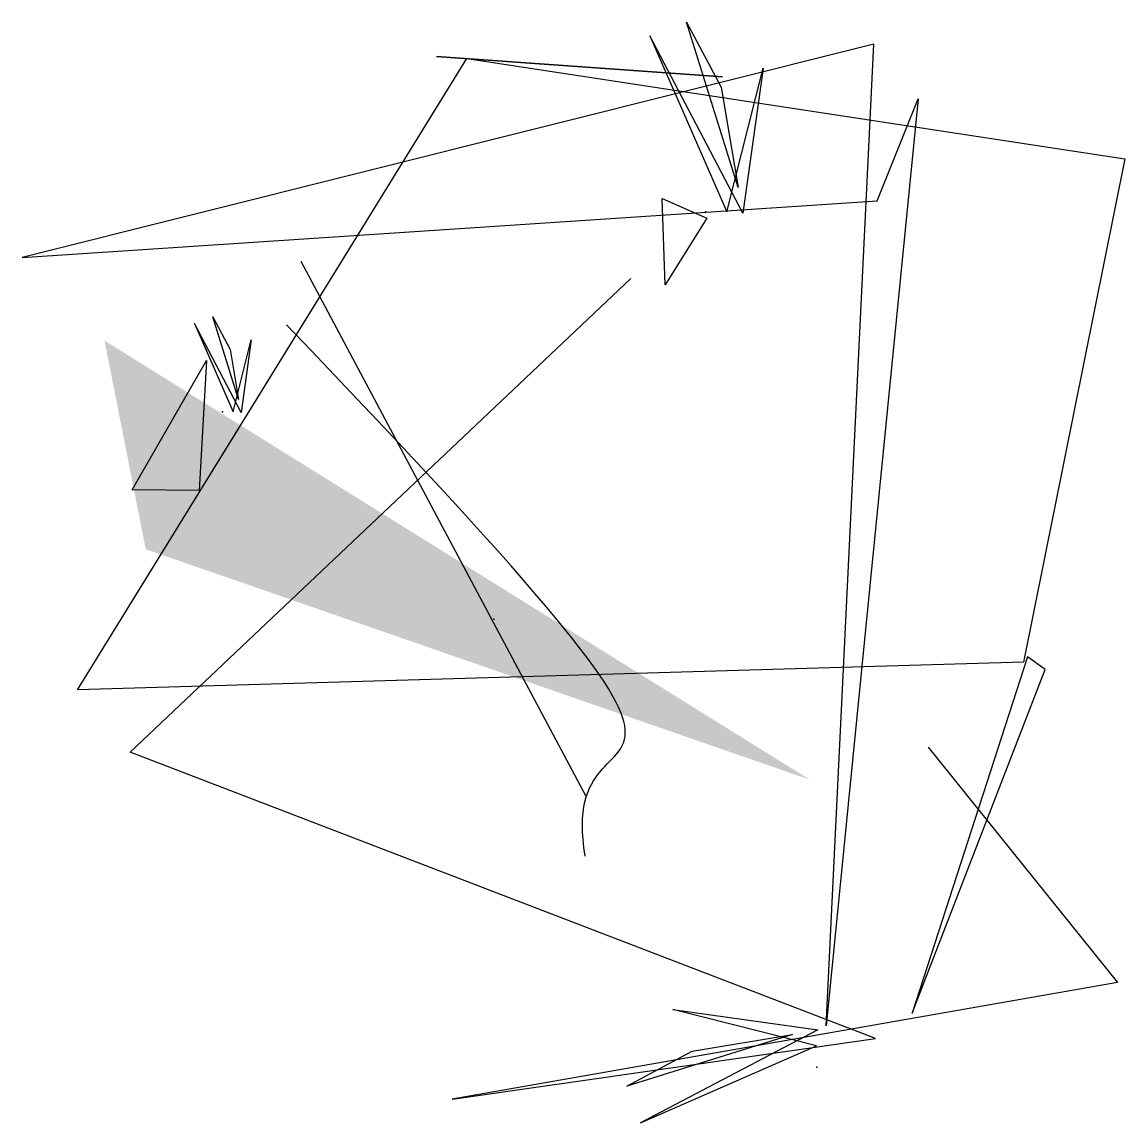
# Model space of a CAD drawing. Extents: x -297 to 288, y -276 to 308.
import ezdxf

# ---------------------------------------------------------------- set-up
doc = ezdxf.new("R2010")
doc.units = 0

# ---------------------------------------------------------------- blocks, each defined once
blk = doc.blocks.new('B1')
blk.add_3dface([(-36.45, -1.95, -43.43), (-34.81, 43.86, 23.79), (-58.5, 33.37, -57.95)])
blk = doc.blocks.new('B0', base_point=(-1.85, -1.42, 0.35))
blk.add_point((-6.57, -48.75, -36.34))
blk.add_3dface([(-36.23, 44.7, 49.27), (4.71, -48.69, 7.61), (23.94, 27.47, 19.55), (13.21, -49.43, -9.04)])
at = {"layer": 'A'}
blk.add_3dface([(10.63, -35.9, 18.65), (-16.75, 51.93, 49.14), (1.76, 17.35, 23.75)], dxfattribs=at)

msp = doc.modelspace()

# ---------------------------------------------------------------- linework, layer by layer
msp.add_line((-149.32, 181.07, -187.46), (1.64, -102.34, 10.12))
msp.add_polyline3d([(178.01, 267.05, 117.34), (129.13, -224.49, 114.51), (154.37, 296.06, 36.61), (-297.14, 183.05, -67.99), (156.14, 212.96, 15.78)], close=True)
msp.add_polyline3d([(183.15, -76.67, 99.94), (283.55, -201.52, 75.28), (-69.18, -263.36, -276.08), (155.38, -231.24, 126.63), (-239.91, -79.43, -280.69), (25.65, 171.84, -164.65)])
msp.add_point((-46.95, -8.76, 61.49))
msp.add_solid([(120.41, -93.91), (-253.44, 138.91), (-231.58, 28.28)])
for points in [[(74.27, 278.79, -190.45), (74.27, 278.79, -190.45), (-77.46, 289.56, -1.54)], [(235.98, -28.81, 116.28), (174.8, -217.76, 266.04), (245.26, -35.47, 167.1)]]:
    msp.add_3dface(points)
at = {"layer": 'A'}
msp.add_open_spline([(1.44, -134.53, -135.53), (-16.14, -33.46, -77.13), (128.27, -150.25, 62.8), (-156.93, 147.28, 143.43)], degree=3, dxfattribs=at)
at = {"layer": 'cañería'}
msp.add_3dface([(-267.71, -46.27, 147.79), (-61.34, 288.58, -152.81), (287.55, 235.35, 102.13), (233.71, -31.68, 198.76)], dxfattribs=at)

# ---------------------------------------------------------------- block references
msp.add_blockref('B0', (69.97, 254.51, -203.36))
at = {"extrusion": (0, 0, -1)}
msp.add_blockref('B1', (-7.4, 170.42, -196.72), dxfattribs=at)
at = {"xscale": 0.5, "yscale": 0.5, "zscale": 0.5}
msp.add_blockref('B0', (-188.59, 124.85, -189.78), dxfattribs=at)
at = {"extrusion": (0.238886, 0.388905, -0.468392), "xscale": 1.378596668452469, "yscale": 1.094344073904778, "zscale": 0.9230109424942237}
msp.add_blockref('B1', (285.01, 137.58, -205.09), dxfattribs=at)
at = {"layer": 'B', "rotation": 90}
msp.add_blockref('B0', (76.8, -241.61, -236.74), dxfattribs=at)

doc.saveas('drawing.dxf')
